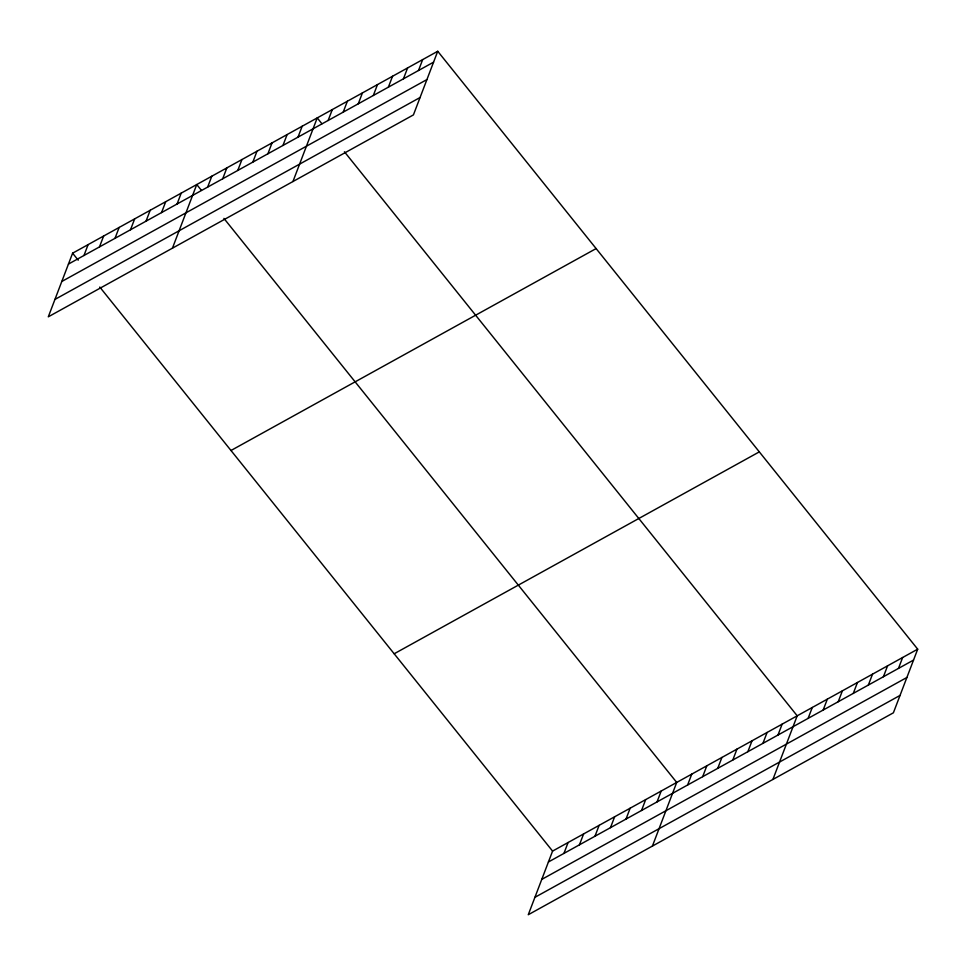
<?xml version="1.0" encoding="UTF-8"?>
<svg xmlns="http://www.w3.org/2000/svg" width="966" height="966" viewBox="0 0 966 966"><rect width="100%" height="100%" fill="white"/><g stroke="black" fill="none" stroke-linecap="round" stroke-linejoin="round"><path stroke-width="1.45" d="M437.731 51.27L72.607 253.189L48.3 316.824L413.424 114.906L437.731 51.27L917.7 649.176L893.393 712.811L528.269 914.73L552.576 851.094L917.7 649.176M83.957 255.507L88.123 244.603M99.474 246.922L103.64 236.018M114.99 238.336L119.156 227.445M130.507 229.763L134.672 218.859M146.023 221.178L150.189 210.274M161.551 212.592L165.705 201.701M177.068 204.019L181.222 193.115M172.443 248.177L196.75 184.53L201.435 190.374M207.642 187.102L211.808 176.21M222.711 178.77L226.865 167.879M237.769 170.451L241.935 159.547M252.826 162.119L256.992 151.215M267.896 153.787L272.05 142.883M282.953 145.455L287.119 134.564M298.011 137.136L302.177 126.232M292.94 181.536L317.234 117.9L321.92 123.745M328.138 120.472L332.304 109.569M343.196 112.141L347.362 101.249M358.265 103.809L362.419 92.917M373.323 95.489L377.489 84.585M388.38 87.157L392.546 76.254M403.438 78.826L407.604 67.922M418.507 70.494L422.673 59.602M563.927 853.413L568.093 842.509M579.443 844.827L583.609 833.924M594.959 836.242L599.125 825.35M610.476 827.669L614.642 816.765M626.004 819.083L630.158 808.18M641.521 810.498L645.674 799.607M657.037 801.925L661.203 791.021M652.412 846.083L676.719 782.436L223.919 218.388M687.611 785.008L691.777 774.116M702.68 776.676L706.834 765.784M717.738 768.356L721.904 757.453M732.796 760.025L736.961 749.121M747.865 751.693L752.019 740.801M762.923 743.361L767.089 732.47M777.98 735.041L782.146 724.138M772.909 779.441L797.204 715.806L344.415 151.759M808.107 718.378L812.273 707.474M823.165 710.046L827.331 699.155M838.234 701.727L842.388 690.823M853.292 693.395L857.458 682.491M868.349 685.063L872.515 674.159M883.419 676.731L887.573 665.84M898.477 668.4L902.642 657.508M68.441 264.08L433.565 62.174M61.788 281.492L426.924 79.574M54.941 299.424L420.077 97.506M230.995 450.494L596.119 248.576M394.176 653.777L759.312 451.871M548.41 861.986L913.534 660.08M541.769 879.398L906.893 677.48M534.923 897.329L900.046 695.411M72.607 253.189L78.222 260.192M99.776 287.047L552.576 851.094"/></g></svg>
